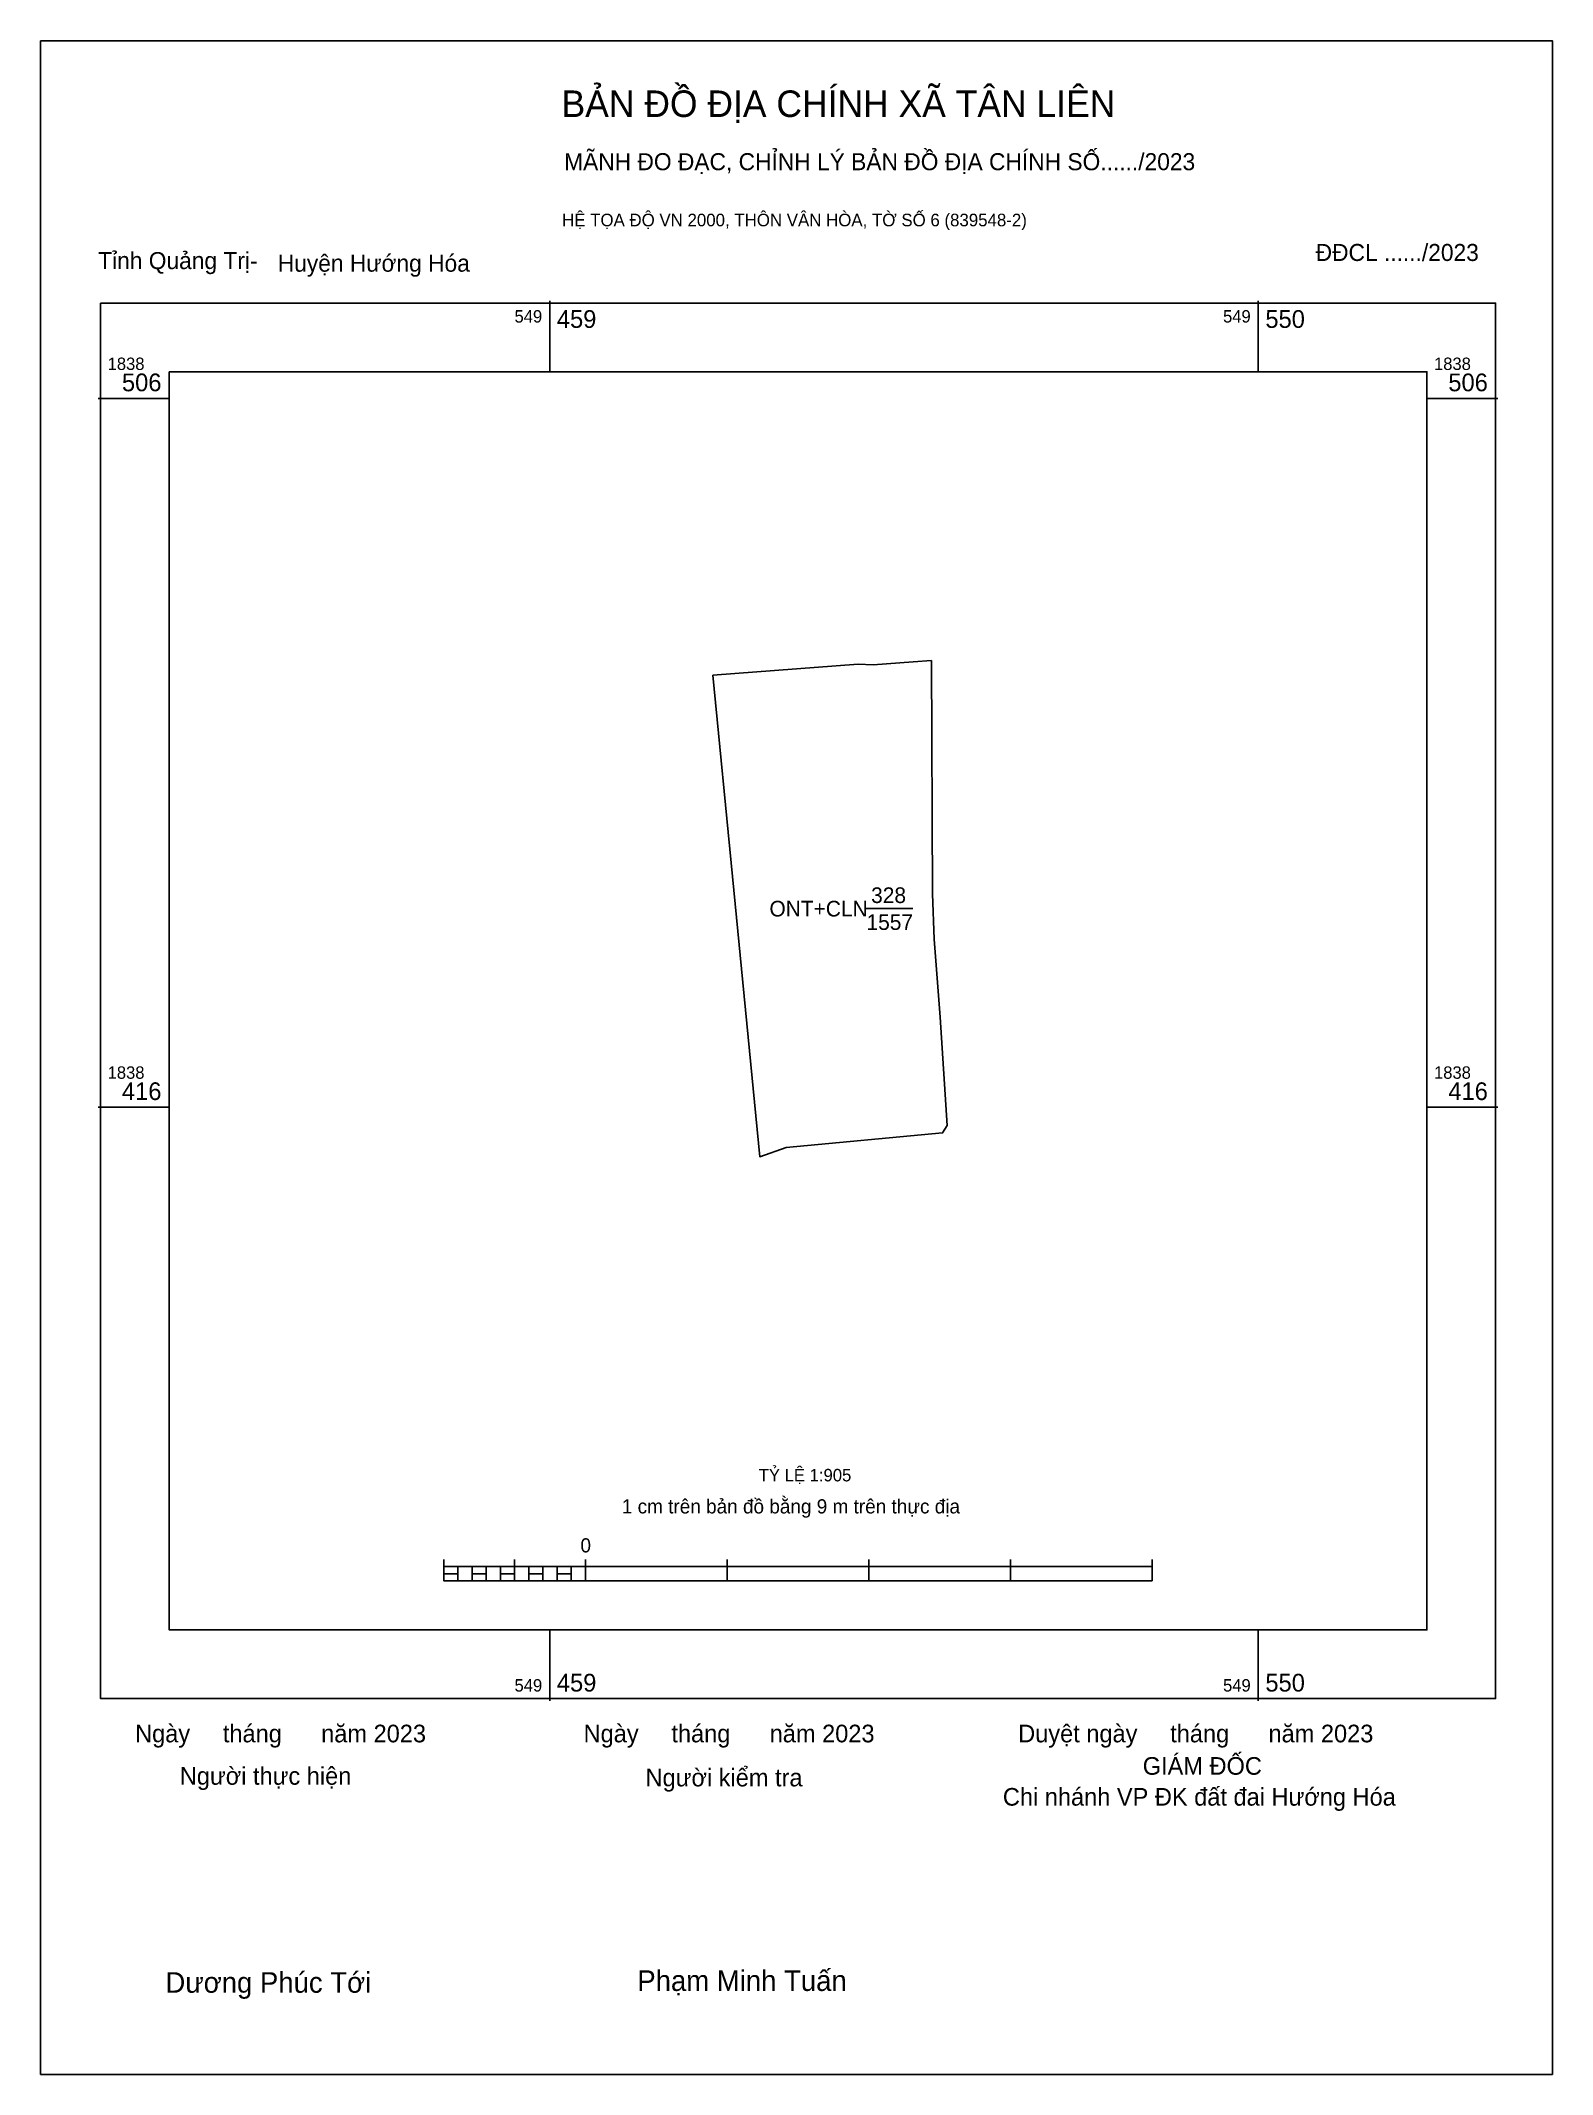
# Model space of a CAD drawing. Extents: x 549395 to 549588, y 1838293 to 1838552.
import ezdxf

# ---------------------------------------------------------------- set-up
doc = ezdxf.new("R2010")
doc.units = 0
for name, color, linetype in [('Level 10', 7, 'Continuous'), ('Level 13', 7, 'Continuous'), ('Level 6', 7, 'Continuous'), ('Level 62', 7, 'Continuous'), ('Level 63', 7, 'Continuous'), ('Level 9', 7, 'Continuous')]:
    doc.layers.add(name, color=color, linetype=linetype)

msp = doc.modelspace()

# ---------------------------------------------------------------- linework, layer by layer
at = {"layer": 'Level 10'}
for points in [[(549394.55, 1838552.49), (549587.81, 1838552.49), (549587.81, 1838292.6), (549394.55, 1838292.6)], [(549480.48, 1838471.42), (549499.06, 1838472.82), (549500.99, 1838472.75), (549506.08, 1838473.11), (549508.43, 1838473.28), (549508.57, 1838443.45), (549508.76, 1838437.67), (549509.55, 1838427.71), (549510.42, 1838413.88), (549509.86, 1838412.92), (549489.84, 1838411.03), (549486.47, 1838409.87), (549482.99, 1838445.69)]]:
    msp.add_lwpolyline(points, close=True, dxfattribs=at)
at = {"layer": 'Level 62'}
msp.add_lwpolyline([(549410.98, 1838510.18), (549571.77, 1838510.18), (549571.77, 1838349.39), (549410.98, 1838349.39)], close=True, dxfattribs=at)
at = {"layer": 'Level 63'}
for p, q in [((549459.63, 1838519.24), (549459.63, 1838510.18)), ((549550.21, 1838519.24), (549550.21, 1838510.18)), ((549401.92, 1838506.78), (549410.98, 1838506.78)), ((549571.77, 1838506.78), (549580.83, 1838506.78)), ((549401.92, 1838416.2), (549410.98, 1838416.2)), ((549571.77, 1838416.2), (549580.83, 1838416.2)), ((549446.08, 1838358.39), (549446.08, 1838355.67)), ((549446.08, 1838357.49), (549536.66, 1838357.49)), ((549447.9, 1838357.49), (549447.9, 1838355.67)), ((549449.71, 1838357.49), (549449.71, 1838355.67)), ((549451.52, 1838357.49), (549451.52, 1838355.67)), ((549453.33, 1838357.49), (549453.33, 1838355.67)), ((549455.14, 1838358.39), (549455.14, 1838355.67)), ((549455.14, 1838357.49), (549455.14, 1838355.67)), ((549456.95, 1838357.49), (549456.95, 1838355.67)), ((549458.77, 1838357.49), (549458.77, 1838355.67)), ((549460.58, 1838357.49), (549460.58, 1838355.67)), ((549462.39, 1838357.49), (549462.39, 1838355.67)), ((549464.2, 1838358.39), (549464.2, 1838355.67)), ((549464.2, 1838357.49), (549464.2, 1838355.67)), ((549482.32, 1838358.39), (549482.32, 1838355.67)), ((549500.43, 1838358.39), (549500.43, 1838355.67)), ((549518.55, 1838358.39), (549518.55, 1838355.67)), ((549536.66, 1838358.39), (549536.66, 1838355.67)), ((549446.08, 1838355.67), (549536.66, 1838355.67)), ((549459.63, 1838349.39), (549459.63, 1838340.34)), ((549550.21, 1838349.39), (549550.21, 1838340.34))]:
    msp.add_line(p, q, dxfattribs=at)
for points in [[(549402.2, 1838518.96), (549580.55, 1838518.96), (549580.55, 1838340.62), (549402.2, 1838340.62)], [(549446.08, 1838356.58), (549447.9, 1838356.58), (549447.9, 1838355.67), (549446.08, 1838355.67)], [(549446.08, 1838356.58), (549447.9, 1838356.58), (549447.9, 1838355.67), (549446.08, 1838355.67)], [(549449.71, 1838356.58), (549451.52, 1838356.58), (549451.52, 1838355.67), (549449.71, 1838355.67)], [(549453.33, 1838356.58), (549455.14, 1838356.58), (549455.14, 1838355.67), (549453.33, 1838355.67)], [(549456.95, 1838356.58), (549458.77, 1838356.58), (549458.77, 1838355.67), (549456.95, 1838355.67)], [(549460.58, 1838356.58), (549462.39, 1838356.58), (549462.39, 1838355.67), (549460.58, 1838355.67)]]:
    msp.add_lwpolyline(points, close=True, dxfattribs=at)
at = {"layer": 'Level 9'}
msp.add_line((549499.92, 1838441.57), (549506.05, 1838441.57), dxfattribs=at)

# ---------------------------------------------------------------- texts
at = {"layer": 'Level 13'}
for s, p in [('ONT+CLN', (549487.72, 1838440.57)), ('328', (549500.72, 1838442.29)), ('1557', (549500.13, 1838438.85))]:
    msp.add_text(s, height=2, dxfattribs=at).set_placement(p)
at = {"layer": 'Level 6'}
msp.add_text('TỶ LỆ 1:905', height=1.5923, dxfattribs=at).set_placement((549486.35, 1838368.38))
at = {"layer": 'Level 63'}
for s, height, p in [('BẢN ĐỒ ĐỊA CHÍNH XÃ TÂN LIÊN', 3.391, (549461.14, 1838542.74)), ('MÃNH ĐO ĐẠC, CHỈNH LÝ BẢN ĐỒ ĐỊA CHÍNH SỐ....../2023', 2.1759, (549461.47, 1838535.94)), ('HỆ TỌA ĐỘ VN 2000, THÔN VÂN HÒA, TỜ SỐ 6 (839548-2)', 1.6107, (549461.21, 1838528.77)), ('549', 1.585, (549455.13, 1838516.47)), ('459', 2.265, (549460.54, 1838515.79)), ('549', 1.585, (549545.71, 1838516.47)), ('550', 2.265, (549551.12, 1838515.79)), ('1838', 1.585, (549403.11, 1838510.41)), ('506', 2.265, (549404.94, 1838507.69)), ('1838', 1.585, (549572.68, 1838510.41)), ('506', 2.265, (549574.51, 1838507.69)), ('1838', 1.585, (549403.11, 1838419.83)), ('1838', 1.585, (549572.68, 1838419.83)), ('416', 2.265, (549404.94, 1838417.11)), ('416', 2.265, (549574.51, 1838417.11)), ('1 cm trên bản đồ bằng 9 m trên thực địa', 1.8116, (549468.85, 1838364.28)), ('0', 1.81, (549463.56, 1838359.3)), ('549', 1.585, (549455.13, 1838341.52)), ('459', 2.265, (549460.54, 1838341.52)), ('549', 1.585, (549545.71, 1838341.52)), ('550', 2.265, (549551.12, 1838341.52)), ('Ngày     tháng      năm 2023', 2.2539, (549406.62, 1838335.03)), ('Ngày     tháng      năm 2023', 2.2539, (549463.96, 1838335.03)), ('Duyệt ngày     tháng      năm 2023', 2.2539, (549519.52, 1838335.03)), ('GIÁM ĐỐC', 2.254, (549535.44, 1838330.89)), ('Người thực hiện', 2.2539, (549412.34, 1838329.61)), ('Người kiểm tra', 2.2539, (549471.88, 1838329.4)), ('Chi nhánh VP ĐK đất đai Hướng Hóa', 2.2539, (549517.56, 1838326.94)), ('Dương Phúc Tới', 2.629, (549410.5, 1838303.03)), ('Phạm Minh Tuấn', 2.629, (549470.83, 1838303.26))]:
    msp.add_text(s, height=height, dxfattribs=at).set_placement(p)
at = {"layer": 'Level 9'}
for s, p in [('Tỉnh Quảng Trị-', (549401.9, 1838523.3)), ('Huyện Hướng Hóa', (549424.86, 1838522.97)), ('ĐĐCL ....../2023', (549557.55, 1838524.34))]:
    msp.add_text(s, height=2.1759, dxfattribs=at).set_placement(p)

doc.saveas('drawing.dxf')
